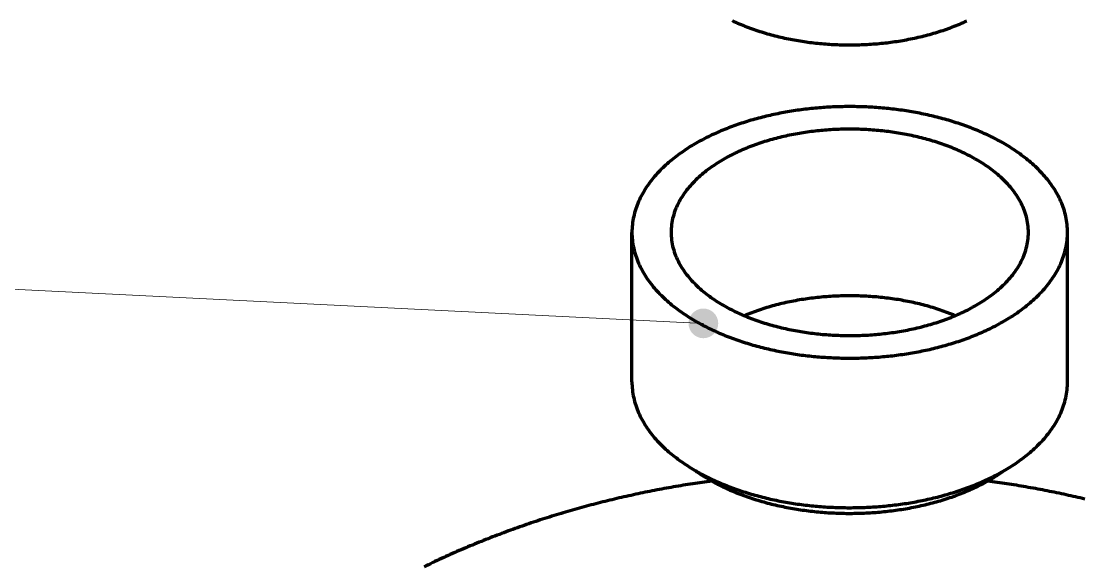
# Model space of a CAD drawing. Header units: millimetres. Extents: x 0 to 841, y 0 to 594.
# Drawn here: x 255.42 to 298.35, y 403.57 to 425.61 of the extents above; entities that cross this region are included whole.
import ezdxf

# ---------------------------------------------------------------- set-up
doc = ezdxf.new("R2010")
doc.units = ezdxf.units.MM
doc.layers.add('01-VISIBLE', color=7, linetype='CONTINUOUS', lineweight=70)
doc.layers.add('08-FINA', color=5, linetype='CONTINUOUS', lineweight=18)

msp = doc.modelspace()

# ---------------------------------------------------------------- hatches: boundary and pattern name
at = {"layer": '08-FINA'}
h = msp.add_hatch(color=7, dxfattribs=at)
h.dxf.hatch_style = 1
edge = h.paths.add_edge_path()
edge.add_arc((282.984, 413.401), 0.6, 0, 360)

# ---------------------------------------------------------------- linework, layer by layer
at = {"layer": '01-VISIBLE'}
for p, q in [((280.098, 411.036), (280.098, 417.078)), ((297.698, 411.036), (297.698, 417.078))]:
    msp.add_line(p, q, dxfattribs=at)
for points in [[(284.141, 425.636), (284.213, 425.602), (284.286, 425.569), (284.359, 425.536), (284.433, 425.505), (284.507, 425.473), (284.581, 425.443), (284.655, 425.413), (284.73, 425.384), (284.804, 425.356), (284.879, 425.328), (284.955, 425.3), (285.03, 425.274), (285.106, 425.248), (285.182, 425.223), (285.258, 425.198), (285.334, 425.174), (285.411, 425.15), (285.488, 425.127), (285.564, 425.105), (285.642, 425.083), (285.719, 425.062), (285.796, 425.041), (285.874, 425.021), (285.951, 425.002), (286.029, 424.983), (286.107, 424.965), (286.185, 424.947), (286.263, 424.93), (286.342, 424.913), (286.42, 424.897), (286.499, 424.881), (286.577, 424.866), (286.656, 424.852), (286.735, 424.838), (286.814, 424.824), (286.893, 424.811), (286.972, 424.799), (287.051, 424.787), (287.13, 424.776), (287.209, 424.765), (287.289, 424.755), (287.368, 424.745), (287.448, 424.735), (287.527, 424.727), (287.607, 424.718), (287.687, 424.711), (287.766, 424.703), (287.846, 424.697), (287.926, 424.69), (288.006, 424.685), (288.086, 424.679), (288.166, 424.674), (288.246, 424.67), (288.326, 424.666), (288.406, 424.663), (288.486, 424.66), (288.566, 424.658), (288.646, 424.656), (288.726, 424.655), (288.806, 424.654), (288.886, 424.654), (288.966, 424.654), (289.046, 424.655), (289.126, 424.656), (289.206, 424.657), (289.286, 424.66), (289.366, 424.662), (289.446, 424.665), (289.526, 424.669), (289.606, 424.673), (289.686, 424.678), (289.766, 424.683), (289.846, 424.689), (289.926, 424.695), (290.005, 424.701), (290.085, 424.708), (290.165, 424.716), (290.244, 424.724), (290.324, 424.733), (290.404, 424.742), (290.483, 424.752), (290.562, 424.762), (290.642, 424.773), (290.721, 424.784), (290.8, 424.795), (290.879, 424.808), (290.958, 424.82), (291.037, 424.834), (291.116, 424.848), (291.195, 424.862), (291.274, 424.877), (291.352, 424.892), (291.431, 424.908), (291.509, 424.925), (291.587, 424.942), (291.665, 424.959), (291.743, 424.978), (291.821, 424.996), (291.899, 425.016), (291.976, 425.035), (292.054, 425.056), (292.131, 425.077), (292.208, 425.098), (292.285, 425.121), (292.362, 425.143), (292.438, 425.167), (292.515, 425.191), (292.591, 425.215), (292.667, 425.24), (292.743, 425.266), (292.818, 425.293), (292.894, 425.32), (292.969, 425.347), (293.044, 425.376), (293.118, 425.405), (293.193, 425.434), (293.267, 425.464), (293.341, 425.495), (293.414, 425.527), (293.488, 425.559), (293.561, 425.592), (293.633, 425.626)], [(297.698, 417.078), (297.697, 417.158), (297.693, 417.238), (297.688, 417.318), (297.68, 417.398), (297.67, 417.477), (297.658, 417.556), (297.644, 417.635), (297.628, 417.714), (297.61, 417.792), (297.59, 417.869), (297.568, 417.946), (297.544, 418.023), (297.518, 418.099), (297.49, 418.174), (297.461, 418.248), (297.43, 418.322), (297.397, 418.395), (297.362, 418.467), (297.326, 418.539), (297.288, 418.61), (297.249, 418.68), (297.208, 418.749), (297.166, 418.817), (297.123, 418.884), (297.078, 418.951), (297.032, 419.016), (296.985, 419.081), (296.936, 419.145), (296.887, 419.208), (296.836, 419.27), (296.785, 419.331), (296.732, 419.392), (296.678, 419.451), (296.624, 419.51), (296.568, 419.568), (296.512, 419.625), (296.455, 419.681), (296.397, 419.736), (296.338, 419.791), (296.279, 419.844), (296.218, 419.897), (296.157, 419.949), (296.096, 420), (296.033, 420.051), (295.971, 420.101), (295.907, 420.149), (295.843, 420.198), (295.778, 420.245), (295.713, 420.292), (295.648, 420.337), (295.581, 420.383), (295.515, 420.427), (295.448, 420.471), (295.38, 420.514), (295.312, 420.556), (295.243, 420.598), (295.174, 420.639), (295.105, 420.679), (295.036, 420.718), (294.965, 420.757), (294.895, 420.796), (294.824, 420.833), (294.753, 420.87), (294.682, 420.907), (294.61, 420.942), (294.538, 420.978), (294.466, 421.012), (294.393, 421.046), (294.32, 421.079), (294.247, 421.112), (294.174, 421.144), (294.1, 421.175), (294.026, 421.206), (293.952, 421.237), (293.878, 421.267), (293.803, 421.296), (293.728, 421.325), (293.653, 421.353), (293.578, 421.38), (293.502, 421.407), (293.427, 421.434), (293.351, 421.46), (293.275, 421.485), (293.199, 421.51), (293.123, 421.535), (293.046, 421.558), (292.969, 421.582), (292.893, 421.605), (292.816, 421.627), (292.739, 421.649), (292.661, 421.67), (292.584, 421.691), (292.506, 421.712), (292.429, 421.731), (292.351, 421.751), (292.273, 421.77), (292.195, 421.788), (292.117, 421.806), (292.039, 421.824), (291.961, 421.841), (291.882, 421.857), (291.804, 421.873), (291.725, 421.889), (291.646, 421.904), (291.568, 421.919), (291.489, 421.933), (291.41, 421.947), (291.331, 421.96), (291.252, 421.973), (291.173, 421.986), (291.093, 421.998), (291.014, 422.009), (290.935, 422.02), (290.855, 422.031), (290.776, 422.041), (290.696, 422.051), (290.617, 422.061), (290.537, 422.069), (290.457, 422.078), (290.378, 422.086), (290.298, 422.094), (290.218, 422.101), (290.138, 422.108), (290.058, 422.114), (289.978, 422.12), (289.899, 422.125), (289.819, 422.131), (289.739, 422.135), (289.659, 422.139), (289.579, 422.143), (289.498, 422.147), (289.418, 422.149), (289.338, 422.152), (289.258, 422.154), (289.178, 422.156), (289.098, 422.157), (289.018, 422.158), (288.938, 422.158), (288.858, 422.158), (288.777, 422.158), (288.697, 422.157), (288.617, 422.156), (288.537, 422.154), (288.457, 422.152), (288.377, 422.149), (288.297, 422.147), (288.217, 422.143), (288.137, 422.139), (288.057, 422.135), (287.977, 422.131), (287.897, 422.125), (287.817, 422.12), (287.737, 422.114), (287.657, 422.108), (287.577, 422.101), (287.497, 422.094), (287.418, 422.086), (287.338, 422.078), (287.258, 422.069), (287.178, 422.061), (287.099, 422.051), (287.019, 422.041), (286.94, 422.031), (286.86, 422.02), (286.781, 422.009), (286.702, 421.998), (286.623, 421.986), (286.543, 421.973), (286.464, 421.96), (286.385, 421.947), (286.306, 421.933), (286.228, 421.919), (286.149, 421.904), (286.07, 421.889), (285.991, 421.873), (285.913, 421.857), (285.835, 421.841), (285.756, 421.824), (285.678, 421.806), (285.6, 421.788), (285.522, 421.77), (285.444, 421.751), (285.366, 421.731), (285.289, 421.712), (285.211, 421.691), (285.134, 421.67), (285.057, 421.649), (284.98, 421.627), (284.903, 421.605), (284.826, 421.582), (284.749, 421.558), (284.673, 421.535), (284.596, 421.51), (284.52, 421.485), (284.444, 421.46), (284.368, 421.434), (284.293, 421.407), (284.217, 421.38), (284.142, 421.353), (284.067, 421.325), (283.992, 421.296), (283.918, 421.267), (283.843, 421.237), (283.769, 421.206), (283.695, 421.175), (283.622, 421.144), (283.548, 421.112), (283.475, 421.079), (283.402, 421.046), (283.329, 421.012), (283.257, 420.978), (283.185, 420.942), (283.113, 420.907), (283.042, 420.87), (282.971, 420.833), (282.9, 420.796), (282.83, 420.757), (282.76, 420.718), (282.69, 420.679), (282.621, 420.639), (282.552, 420.598), (282.483, 420.556), (282.415, 420.514), (282.348, 420.471), (282.281, 420.427), (282.214, 420.383), (282.148, 420.337), (282.082, 420.292), (282.017, 420.245), (281.952, 420.198), (281.888, 420.149), (281.825, 420.101), (281.762, 420.051), (281.699, 420), (281.638, 419.949), (281.577, 419.897), (281.517, 419.844), (281.457, 419.791), (281.398, 419.736), (281.34, 419.681), (281.283, 419.625), (281.227, 419.568), (281.171, 419.51), (281.117, 419.451), (281.063, 419.392), (281.011, 419.331), (280.959, 419.27), (280.908, 419.208), (280.859, 419.145), (280.811, 419.081), (280.763, 419.016), (280.717, 418.951), (280.673, 418.884), (280.629, 418.817), (280.587, 418.749), (280.546, 418.68), (280.507, 418.61), (280.469, 418.539), (280.433, 418.467), (280.399, 418.395), (280.366, 418.322), (280.334, 418.248), (280.305, 418.174), (280.277, 418.099), (280.251, 418.023), (280.227, 417.946), (280.205, 417.869), (280.185, 417.792), (280.167, 417.714), (280.151, 417.635), (280.137, 417.556), (280.125, 417.477), (280.115, 417.398), (280.107, 417.318), (280.102, 417.238), (280.099, 417.158), (280.098, 417.078)], [(296.118, 417.078), (296.116, 417.158), (296.112, 417.238), (296.106, 417.318), (296.096, 417.398), (296.084, 417.477), (296.07, 417.556), (296.053, 417.634), (296.033, 417.712), (296.012, 417.789), (295.987, 417.866), (295.961, 417.942), (295.932, 418.016), (295.901, 418.09), (295.868, 418.164), (295.833, 418.236), (295.796, 418.307), (295.758, 418.377), (295.717, 418.447), (295.675, 418.515), (295.631, 418.582), (295.586, 418.648), (295.539, 418.713), (295.49, 418.777), (295.441, 418.84), (295.39, 418.902), (295.337, 418.963), (295.284, 419.022), (295.229, 419.081), (295.173, 419.139), (295.116, 419.195), (295.059, 419.251), (295, 419.306), (294.94, 419.359), (294.88, 419.412), (294.818, 419.464), (294.756, 419.514), (294.693, 419.564), (294.629, 419.613), (294.565, 419.66), (294.5, 419.707), (294.434, 419.753), (294.368, 419.798), (294.301, 419.843), (294.233, 419.886), (294.165, 419.929), (294.097, 419.97), (294.028, 420.011), (293.958, 420.051), (293.888, 420.09), (293.818, 420.129), (293.747, 420.166), (293.675, 420.203), (293.604, 420.239), (293.532, 420.274), (293.459, 420.309), (293.386, 420.343), (293.313, 420.376), (293.24, 420.408), (293.166, 420.44), (293.092, 420.471), (293.018, 420.501), (292.943, 420.53), (292.868, 420.559), (292.793, 420.587), (292.718, 420.615), (292.642, 420.642), (292.566, 420.668), (292.49, 420.693), (292.414, 420.718), (292.338, 420.743), (292.261, 420.766), (292.184, 420.789), (292.107, 420.812), (292.03, 420.833), (291.953, 420.855), (291.875, 420.875), (291.797, 420.895), (291.719, 420.915), (291.641, 420.933), (291.563, 420.952), (291.485, 420.969), (291.407, 420.986), (291.328, 421.003), (291.25, 421.019), (291.171, 421.034), (291.092, 421.049), (291.013, 421.063), (290.934, 421.077), (290.855, 421.09), (290.776, 421.103), (290.696, 421.115), (290.617, 421.126), (290.537, 421.137), (290.458, 421.148), (290.378, 421.158), (290.299, 421.167), (290.219, 421.176), (290.139, 421.184), (290.059, 421.192), (289.979, 421.199), (289.899, 421.206), (289.819, 421.212), (289.739, 421.218), (289.659, 421.223), (289.579, 421.228), (289.499, 421.232), (289.419, 421.235), (289.339, 421.238), (289.259, 421.241), (289.178, 421.243), (289.098, 421.245), (289.018, 421.246), (288.938, 421.246), (288.857, 421.246), (288.777, 421.246), (288.697, 421.245), (288.617, 421.243), (288.537, 421.241), (288.456, 421.238), (288.376, 421.235), (288.296, 421.232), (288.216, 421.228), (288.136, 421.223), (288.056, 421.218), (287.976, 421.212), (287.896, 421.206), (287.816, 421.199), (287.736, 421.192), (287.656, 421.184), (287.576, 421.176), (287.497, 421.167), (287.417, 421.158), (287.337, 421.148), (287.258, 421.137), (287.178, 421.126), (287.099, 421.115), (287.02, 421.103), (286.94, 421.09), (286.861, 421.077), (286.782, 421.063), (286.703, 421.049), (286.624, 421.034), (286.546, 421.019), (286.467, 421.003), (286.389, 420.986), (286.31, 420.969), (286.232, 420.952), (286.154, 420.933), (286.076, 420.915), (285.998, 420.895), (285.92, 420.875), (285.843, 420.855), (285.765, 420.833), (285.688, 420.812), (285.611, 420.789), (285.534, 420.766), (285.458, 420.743), (285.381, 420.718), (285.305, 420.693), (285.229, 420.668), (285.153, 420.642), (285.077, 420.615), (285.002, 420.587), (284.927, 420.559), (284.852, 420.53), (284.777, 420.501), (284.703, 420.471), (284.629, 420.44), (284.555, 420.408), (284.482, 420.376), (284.409, 420.343), (284.336, 420.309), (284.264, 420.274), (284.192, 420.239), (284.12, 420.203), (284.049, 420.166), (283.978, 420.129), (283.907, 420.09), (283.837, 420.051), (283.768, 420.011), (283.699, 419.97), (283.63, 419.929), (283.562, 419.886), (283.495, 419.843), (283.428, 419.798), (283.361, 419.753), (283.296, 419.707), (283.23, 419.66), (283.166, 419.613), (283.102, 419.564), (283.039, 419.514), (282.977, 419.464), (282.916, 419.412), (282.855, 419.359), (282.795, 419.306), (282.737, 419.251), (282.679, 419.195), (282.622, 419.139), (282.566, 419.081), (282.512, 419.022), (282.458, 418.963), (282.406, 418.902), (282.355, 418.84), (282.305, 418.777), (282.256, 418.713), (282.21, 418.648), (282.164, 418.582), (282.12, 418.515), (282.078, 418.447), (282.037, 418.377), (281.999, 418.307), (281.962, 418.236), (281.927, 418.164), (281.894, 418.09), (281.863, 418.016), (281.834, 417.942), (281.808, 417.866), (281.784, 417.789), (281.762, 417.712), (281.742, 417.634), (281.725, 417.556), (281.711, 417.477), (281.699, 417.398), (281.69, 417.318), (281.683, 417.238), (281.679, 417.158), (281.678, 417.078)], [(280.098, 417.078), (280.099, 416.998), (280.102, 416.917), (280.107, 416.837), (280.115, 416.758), (280.125, 416.678), (280.137, 416.599), (280.151, 416.52), (280.167, 416.441), (280.185, 416.363), (280.205, 416.285), (280.227, 416.208), (280.252, 416.132), (280.277, 416.056), (280.305, 415.981), (280.335, 415.906), (280.366, 415.832), (280.399, 415.759), (280.434, 415.687), (280.47, 415.615), (280.508, 415.544), (280.547, 415.474), (280.588, 415.405), (280.63, 415.337), (280.674, 415.27), (280.718, 415.203), (280.764, 415.138), (280.812, 415.073), (280.86, 415.009), (280.91, 414.946), (280.96, 414.884), (281.012, 414.822), (281.065, 414.762), (281.119, 414.702), (281.173, 414.644), (281.229, 414.586), (281.285, 414.529), (281.343, 414.473), (281.401, 414.417), (281.459, 414.363), (281.519, 414.309), (281.579, 414.256), (281.64, 414.204), (281.702, 414.153), (281.764, 414.102), (281.827, 414.053), (281.891, 414.004), (281.955, 413.956), (282.02, 413.908), (282.085, 413.862), (282.151, 413.816), (282.217, 413.771), (282.284, 413.726), (282.351, 413.682), (282.419, 413.639), (282.487, 413.597), (282.556, 413.555), (282.625, 413.515), (282.694, 413.474), (282.764, 413.435), (282.834, 413.396), (282.904, 413.357), (282.975, 413.32), (283.046, 413.283), (283.118, 413.247), (283.19, 413.211), (283.262, 413.176), (283.334, 413.141), (283.407, 413.107), (283.48, 413.074), (283.553, 413.041), (283.627, 413.009), (283.7, 412.978), (283.774, 412.947), (283.849, 412.916), (283.923, 412.887), (283.998, 412.857), (284.073, 412.829), (284.148, 412.801), (284.223, 412.773), (284.299, 412.746), (284.374, 412.72), (284.45, 412.694), (284.526, 412.668), (284.603, 412.643), (284.679, 412.619), (284.756, 412.595), (284.832, 412.572), (284.909, 412.549), (284.986, 412.526), (285.064, 412.505), (285.141, 412.483), (285.218, 412.462), (285.296, 412.442), (285.374, 412.422), (285.451, 412.403), (285.529, 412.384), (285.607, 412.366), (285.686, 412.348), (285.764, 412.33), (285.842, 412.313), (285.921, 412.297), (285.999, 412.28), (286.078, 412.265), (286.157, 412.25), (286.236, 412.235), (286.315, 412.221), (286.394, 412.207), (286.473, 412.194), (286.552, 412.181), (286.631, 412.168), (286.71, 412.156), (286.79, 412.145), (286.869, 412.134), (286.949, 412.123), (287.028, 412.113), (287.108, 412.103), (287.188, 412.094), (287.267, 412.085), (287.347, 412.077), (287.427, 412.068), (287.507, 412.061), (287.587, 412.054), (287.667, 412.047), (287.747, 412.041), (287.827, 412.035), (287.907, 412.029), (287.987, 412.024), (288.067, 412.02), (288.147, 412.016), (288.227, 412.012), (288.307, 412.008), (288.387, 412.006), (288.467, 412.003), (288.548, 412.001), (288.628, 411.999), (288.708, 411.998), (288.788, 411.997), (288.868, 411.997), (288.949, 411.997), (289.029, 411.998), (289.109, 411.999), (289.189, 412), (289.269, 412.002), (289.35, 412.004), (289.43, 412.006), (289.51, 412.009), (289.59, 412.013), (289.67, 412.017), (289.75, 412.021), (289.83, 412.026), (289.91, 412.031), (289.99, 412.036), (290.07, 412.042), (290.15, 412.049), (290.23, 412.056), (290.31, 412.063), (290.39, 412.071), (290.47, 412.079), (290.55, 412.087), (290.629, 412.096), (290.709, 412.106), (290.789, 412.116), (290.868, 412.126), (290.948, 412.137), (291.027, 412.148), (291.106, 412.16), (291.186, 412.172), (291.265, 412.184), (291.344, 412.197), (291.423, 412.211), (291.502, 412.225), (291.581, 412.239), (291.66, 412.254), (291.739, 412.269), (291.817, 412.285), (291.896, 412.301), (291.974, 412.318), (292.053, 412.335), (292.131, 412.352), (292.209, 412.37), (292.287, 412.389), (292.365, 412.408), (292.443, 412.428), (292.52, 412.448), (292.598, 412.468), (292.675, 412.489), (292.753, 412.511), (292.83, 412.532), (292.907, 412.555), (292.984, 412.578), (293.06, 412.601), (293.137, 412.625), (293.213, 412.65), (293.289, 412.675), (293.366, 412.701), (293.441, 412.727), (293.517, 412.753), (293.592, 412.781), (293.668, 412.808), (293.743, 412.836), (293.818, 412.865), (293.892, 412.895), (293.967, 412.925), (294.041, 412.955), (294.115, 412.986), (294.189, 413.018), (294.262, 413.05), (294.335, 413.083), (294.408, 413.116), (294.481, 413.151), (294.553, 413.185), (294.625, 413.22), (294.697, 413.256), (294.768, 413.293), (294.839, 413.33), (294.91, 413.368), (294.98, 413.406), (295.05, 413.445), (295.12, 413.485)], [(281.678, 417.078), (281.679, 416.998), (281.683, 416.918), (281.69, 416.838), (281.699, 416.758), (281.711, 416.679), (281.725, 416.6), (281.742, 416.522), (281.761, 416.444), (281.783, 416.367), (281.807, 416.291), (281.834, 416.216), (281.862, 416.141), (281.893, 416.067), (281.926, 415.994), (281.961, 415.922), (281.998, 415.851), (282.036, 415.78), (282.077, 415.711), (282.119, 415.643), (282.162, 415.576), (282.208, 415.51), (282.254, 415.445), (282.303, 415.381), (282.352, 415.318), (282.403, 415.257), (282.455, 415.196), (282.509, 415.136), (282.563, 415.077), (282.619, 415.02), (282.675, 414.963), (282.733, 414.908), (282.792, 414.853), (282.851, 414.8), (282.912, 414.747), (282.973, 414.695), (283.035, 414.645), (283.098, 414.595), (283.161, 414.546), (283.225, 414.499), (283.29, 414.452), (283.356, 414.406), (283.422, 414.361), (283.489, 414.316), (283.556, 414.273), (283.624, 414.231), (283.692, 414.189), (283.761, 414.148), (283.831, 414.108), (283.9, 414.069), (283.971, 414.031), (284.041, 413.993), (284.113, 413.956), (284.184, 413.92), (284.256, 413.885), (284.328, 413.85), (284.401, 413.817), (284.474, 413.783), (284.547, 413.751), (284.62, 413.719), (284.694, 413.688), (284.768, 413.658), (284.843, 413.629), (284.918, 413.6), (284.992, 413.572), (285.068, 413.544), (285.143, 413.517), (285.219, 413.491), (285.295, 413.465), (285.371, 413.44), (285.447, 413.416), (285.523, 413.392), (285.6, 413.369), (285.677, 413.347), (285.754, 413.325), (285.831, 413.304), (285.909, 413.283), (285.986, 413.263), (286.064, 413.244), (286.142, 413.225), (286.22, 413.207), (286.298, 413.189), (286.376, 413.172), (286.454, 413.155), (286.533, 413.139), (286.611, 413.124), (286.69, 413.109), (286.769, 413.095), (286.848, 413.081), (286.927, 413.068), (287.006, 413.055), (287.085, 413.043), (287.164, 413.031), (287.243, 413.02), (287.323, 413.01), (287.402, 413), (287.482, 412.99), (287.561, 412.981), (287.641, 412.973), (287.72, 412.965), (287.8, 412.958), (287.88, 412.951), (287.96, 412.945), (288.04, 412.939), (288.12, 412.934), (288.199, 412.929), (288.279, 412.925), (288.359, 412.921), (288.439, 412.918), (288.519, 412.915), (288.599, 412.913), (288.68, 412.911), (288.76, 412.91), (288.84, 412.909), (288.92, 412.909), (289, 412.91), (289.08, 412.911), (289.16, 412.912), (289.24, 412.914), (289.32, 412.916), (289.4, 412.919), (289.48, 412.923), (289.56, 412.927), (289.64, 412.931), (289.72, 412.936), (289.8, 412.942), (289.88, 412.948), (289.959, 412.955), (290.039, 412.962), (290.119, 412.969), (290.198, 412.977), (290.278, 412.986), (290.358, 412.995), (290.437, 413.005), (290.516, 413.015), (290.596, 413.026), (290.675, 413.038), (290.754, 413.049), (290.833, 413.062), (290.912, 413.075), (290.991, 413.088), (291.07, 413.102), (291.149, 413.117), (291.227, 413.132), (291.306, 413.148), (291.384, 413.164), (291.463, 413.181), (291.541, 413.199), (291.619, 413.217), (291.697, 413.235), (291.774, 413.254), (291.852, 413.274), (291.929, 413.295), (292.007, 413.316), (292.084, 413.337), (292.161, 413.359), (292.237, 413.382), (292.314, 413.405), (292.39, 413.429), (292.467, 413.454), (292.543, 413.479), (292.618, 413.505), (292.694, 413.532), (292.769, 413.559), (292.844, 413.587), (292.919, 413.616), (292.994, 413.645), (293.068, 413.675), (293.142, 413.705), (293.215, 413.737), (293.289, 413.769), (293.362, 413.802), (293.435, 413.835), (293.507, 413.869), (293.579, 413.904), (293.651, 413.94), (293.722, 413.976), (293.793, 414.014), (293.863, 414.052), (293.933, 414.091), (294.003, 414.13)], [(294.003, 414.13), (294.073, 414.171), (294.142, 414.213), (294.211, 414.255), (294.279, 414.299), (294.346, 414.343), (294.414, 414.388), (294.48, 414.434), (294.546, 414.481), (294.611, 414.529), (294.675, 414.578), (294.739, 414.628), (294.802, 414.678), (294.864, 414.73), (294.925, 414.783), (294.985, 414.837), (295.045, 414.891), (295.103, 414.947), (295.161, 415.004), (295.217, 415.062), (295.273, 415.121), (295.327, 415.181), (295.38, 415.242), (295.431, 415.304), (295.482, 415.367), (295.531, 415.432), (295.578, 415.497), (295.624, 415.563), (295.669, 415.631), (295.712, 415.7), (295.753, 415.769), (295.792, 415.84), (295.829, 415.911), (295.865, 415.984), (295.898, 416.058), (295.929, 416.132), (295.959, 416.208), (295.985, 416.284), (296.01, 416.361), (296.032, 416.439), (296.052, 416.517), (296.069, 416.596), (296.084, 416.675), (296.096, 416.755), (296.105, 416.836), (296.112, 416.916), (296.116, 416.997), (296.118, 417.078)], [(295.12, 413.485), (295.19, 413.526), (295.26, 413.568), (295.329, 413.61), (295.398, 413.653), (295.467, 413.697), (295.535, 413.742), (295.602, 413.787), (295.669, 413.833), (295.735, 413.88), (295.801, 413.927), (295.867, 413.975), (295.931, 414.024), (295.995, 414.074), (296.059, 414.125), (296.122, 414.177), (296.184, 414.229), (296.245, 414.282), (296.306, 414.336), (296.366, 414.391), (296.425, 414.446), (296.484, 414.503), (296.541, 414.56), (296.598, 414.618), (296.654, 414.677), (296.708, 414.737), (296.762, 414.798), (296.815, 414.86), (296.867, 414.923), (296.917, 414.986), (296.967, 415.051), (297.015, 415.116), (297.062, 415.182), (297.108, 415.249), (297.152, 415.317), (297.196, 415.386), (297.237, 415.456), (297.277, 415.526), (297.316, 415.598), (297.353, 415.67), (297.389, 415.743), (297.422, 415.817), (297.455, 415.892), (297.485, 415.967), (297.513, 416.043), (297.54, 416.12), (297.565, 416.197), (297.587, 416.275), (297.608, 416.354), (297.626, 416.433), (297.643, 416.513), (297.657, 416.593), (297.67, 416.673), (297.68, 416.753), (297.688, 416.834), (297.693, 416.915), (297.696, 416.996), (297.698, 417.078)], [(293.156, 413.712), (293.083, 413.742), (293.008, 413.772), (292.934, 413.802), (292.859, 413.831), (292.784, 413.859), (292.709, 413.886), (292.634, 413.913), (292.558, 413.939), (292.482, 413.964), (292.406, 413.989), (292.33, 414.013), (292.253, 414.037), (292.176, 414.059), (292.1, 414.082), (292.023, 414.103), (291.945, 414.125), (291.868, 414.145), (291.79, 414.165), (291.713, 414.184), (291.635, 414.203), (291.557, 414.221), (291.479, 414.239), (291.401, 414.256), (291.322, 414.272), (291.244, 414.288), (291.165, 414.303), (291.087, 414.318), (291.008, 414.332), (290.929, 414.346), (290.85, 414.359), (290.771, 414.371), (290.692, 414.383), (290.613, 414.395), (290.533, 414.406), (290.454, 414.416), (290.375, 414.426), (290.295, 414.435), (290.216, 414.444), (290.136, 414.452), (290.056, 414.46), (289.977, 414.467), (289.897, 414.474), (289.817, 414.48), (289.737, 414.486), (289.657, 414.491), (289.578, 414.496), (289.498, 414.5), (289.418, 414.503), (289.338, 414.506), (289.258, 414.509), (289.178, 414.511), (289.098, 414.513), (289.018, 414.514), (288.938, 414.514), (288.858, 414.514), (288.778, 414.514), (288.698, 414.513), (288.618, 414.511), (288.538, 414.509), (288.458, 414.506), (288.378, 414.503), (288.298, 414.5), (288.218, 414.496), (288.138, 414.491), (288.058, 414.486), (287.978, 414.48), (287.898, 414.474), (287.819, 414.467), (287.739, 414.46), (287.659, 414.452), (287.58, 414.444), (287.5, 414.435), (287.421, 414.426), (287.341, 414.416), (287.262, 414.406), (287.182, 414.395), (287.103, 414.383), (287.024, 414.371), (286.945, 414.359), (286.866, 414.346), (286.787, 414.332), (286.708, 414.318), (286.63, 414.303), (286.551, 414.288), (286.473, 414.272), (286.394, 414.256), (286.316, 414.239), (286.238, 414.221), (286.16, 414.203), (286.082, 414.184), (286.005, 414.165), (285.927, 414.145), (285.85, 414.125), (285.773, 414.103), (285.696, 414.082), (285.619, 414.059), (285.542, 414.037), (285.466, 414.013), (285.389, 413.989), (285.313, 413.964), (285.237, 413.939), (285.162, 413.913), (285.086, 413.886), (285.011, 413.859), (284.936, 413.831), (284.861, 413.802), (284.787, 413.772), (284.713, 413.742), (284.639, 413.712)], [(280.098, 411.036), (280.099, 410.955), (280.102, 410.875), (280.107, 410.795), (280.115, 410.715), (280.125, 410.636), (280.137, 410.557), (280.151, 410.478), (280.167, 410.399), (280.185, 410.321), (280.205, 410.243), (280.227, 410.166), (280.252, 410.09), (280.277, 410.014), (280.305, 409.938), (280.335, 409.864), (280.366, 409.79), (280.399, 409.717), (280.434, 409.645), (280.47, 409.573), (280.508, 409.502), (280.547, 409.432), (280.588, 409.363), (280.63, 409.295), (280.674, 409.228), (280.718, 409.161), (280.764, 409.096), (280.812, 409.031), (280.86, 408.967), (280.91, 408.904), (280.96, 408.842), (281.012, 408.78), (281.065, 408.72), (281.119, 408.66), (281.173, 408.602), (281.229, 408.544), (281.285, 408.487), (281.343, 408.43), (281.401, 408.375), (281.459, 408.321), (281.519, 408.267), (281.579, 408.214), (281.64, 408.162), (281.702, 408.111), (281.764, 408.06), (281.827, 408.011), (281.891, 407.962), (281.955, 407.914), (282.02, 407.866), (282.085, 407.82), (282.151, 407.774), (282.217, 407.728), (282.284, 407.684), (282.351, 407.64), (282.419, 407.597), (282.487, 407.555), (282.556, 407.513), (282.625, 407.472), (282.694, 407.432), (282.764, 407.393), (282.834, 407.354), (282.904, 407.315), (282.975, 407.278), (283.046, 407.241), (283.118, 407.204), (283.19, 407.169), (283.262, 407.134), (283.334, 407.099), (283.407, 407.065), (283.48, 407.032), (283.553, 406.999), (283.627, 406.967), (283.7, 406.936), (283.774, 406.905), (283.849, 406.874), (283.923, 406.845), (283.998, 406.815), (284.073, 406.787), (284.148, 406.759), (284.223, 406.731), (284.299, 406.704), (284.374, 406.677), (284.45, 406.652), (284.526, 406.626), (284.603, 406.601), (284.679, 406.577), (284.756, 406.553), (284.832, 406.53), (284.909, 406.507), (284.986, 406.484), (285.064, 406.463), (285.141, 406.441), (285.218, 406.42), (285.296, 406.4), (285.374, 406.38), (285.451, 406.361), (285.529, 406.342), (285.607, 406.323), (285.686, 406.305), (285.764, 406.288), (285.842, 406.271), (285.921, 406.254), (285.999, 406.238), (286.078, 406.223), (286.157, 406.208), (286.236, 406.193), (286.315, 406.179), (286.394, 406.165), (286.473, 406.152), (286.552, 406.139), (286.631, 406.126), (286.71, 406.114), (286.79, 406.103), (286.869, 406.092), (286.949, 406.081), (287.028, 406.071), (287.108, 406.061), (287.188, 406.052), (287.267, 406.043), (287.347, 406.034), (287.427, 406.026), (287.507, 406.019), (287.587, 406.012), (287.667, 406.005), (287.747, 405.999), (287.827, 405.993), (287.907, 405.987), (287.987, 405.982), (288.067, 405.978), (288.147, 405.973), (288.227, 405.97), (288.307, 405.966), (288.387, 405.964), (288.467, 405.961), (288.548, 405.959), (288.628, 405.957), (288.708, 405.956), (288.788, 405.955), (288.868, 405.955), (288.949, 405.955), (289.029, 405.956), (289.109, 405.956), (289.189, 405.958), (289.269, 405.959), (289.35, 405.962), (289.43, 405.964), (289.51, 405.967), (289.59, 405.971), (289.67, 405.975), (289.75, 405.979), (289.83, 405.984), (289.91, 405.989), (289.99, 405.994), (290.07, 406), (290.15, 406.007), (290.23, 406.014), (290.31, 406.021), (290.39, 406.029), (290.47, 406.037), (290.55, 406.045), (290.629, 406.054), (290.709, 406.064), (290.789, 406.074), (290.868, 406.084), (290.948, 406.095), (291.027, 406.106), (291.106, 406.118), (291.186, 406.13), (291.265, 406.142), (291.344, 406.155), (291.423, 406.169), (291.502, 406.183), (291.581, 406.197), (291.66, 406.212), (291.739, 406.227), (291.817, 406.243), (291.896, 406.259), (291.974, 406.276), (292.053, 406.293), (292.131, 406.31), (292.209, 406.328), (292.287, 406.347), (292.365, 406.366), (292.443, 406.385), (292.52, 406.405), (292.598, 406.426), (292.675, 406.447), (292.753, 406.468), (292.83, 406.49), (292.907, 406.513), (292.984, 406.536), (293.06, 406.559), (293.137, 406.583), (293.213, 406.608), (293.289, 406.633), (293.366, 406.659), (293.441, 406.685), (293.517, 406.711), (293.592, 406.738), (293.668, 406.766), (293.743, 406.794), (293.818, 406.823), (293.892, 406.853), (293.967, 406.883), (294.041, 406.913), (294.115, 406.944), (294.189, 406.976), (294.262, 407.008), (294.335, 407.041), (294.408, 407.074), (294.481, 407.108), (294.553, 407.143), (294.625, 407.178), (294.697, 407.214), (294.768, 407.251), (294.839, 407.288), (294.91, 407.326), (294.98, 407.364), (295.05, 407.403), (295.12, 407.443)], [(295.12, 407.443), (295.19, 407.484), (295.26, 407.526), (295.329, 407.568), (295.398, 407.611), (295.467, 407.655), (295.535, 407.699), (295.602, 407.745), (295.669, 407.791), (295.735, 407.838), (295.801, 407.885), (295.867, 407.933), (295.931, 407.982), (295.995, 408.032), (296.059, 408.083), (296.122, 408.134), (296.184, 408.187), (296.245, 408.24), (296.306, 408.294), (296.366, 408.349), (296.425, 408.404), (296.484, 408.461), (296.541, 408.518), (296.598, 408.576), (296.654, 408.635), (296.708, 408.695), (296.762, 408.756), (296.815, 408.818), (296.867, 408.881), (296.917, 408.944), (296.967, 409.009), (297.015, 409.074), (297.062, 409.14), (297.108, 409.207), (297.152, 409.275), (297.196, 409.344), (297.237, 409.414), (297.277, 409.484), (297.316, 409.556), (297.353, 409.628), (297.389, 409.701), (297.422, 409.775), (297.455, 409.85), (297.485, 409.925), (297.513, 410.001), (297.54, 410.078), (297.565, 410.155), (297.587, 410.233), (297.608, 410.312), (297.626, 410.391), (297.643, 410.47), (297.657, 410.55), (297.67, 410.631), (297.68, 410.711), (297.688, 410.792), (297.693, 410.873), (297.696, 410.954), (297.698, 411.036)], [(282.66, 407.452), (282.725, 407.406), (282.791, 407.36), (282.858, 407.315), (282.925, 407.271), (282.993, 407.228), (283.061, 407.185), (283.13, 407.143), (283.199, 407.103), (283.268, 407.062), (283.338, 407.023), (283.409, 406.984), (283.479, 406.946), (283.55, 406.909), (283.622, 406.872), (283.694, 406.836), (283.766, 406.801), (283.838, 406.766), (283.911, 406.732), (283.984, 406.699), (284.058, 406.666), (284.132, 406.635), (284.206, 406.603), (284.28, 406.573), (284.354, 406.543), (284.429, 406.513), (284.504, 406.484), (284.579, 406.456), (284.655, 406.429), (284.73, 406.402), (284.806, 406.375), (284.882, 406.349), (284.959, 406.324), (285.035, 406.3), (285.112, 406.275), (285.189, 406.252), (285.266, 406.229), (285.343, 406.207), (285.42, 406.185), (285.498, 406.163), (285.575, 406.143), (285.653, 406.123), (285.731, 406.103), (285.809, 406.084), (285.887, 406.065), (285.965, 406.047), (286.044, 406.029), (286.122, 406.012), (286.201, 405.996), (286.28, 405.98), (286.358, 405.964), (286.437, 405.949), (286.516, 405.935), (286.595, 405.921), (286.675, 405.908), (286.754, 405.895), (286.833, 405.882), (286.913, 405.87), (286.992, 405.859), (287.072, 405.848), (287.152, 405.837), (287.231, 405.827), (287.311, 405.817), (287.391, 405.808), (287.471, 405.8), (287.551, 405.792), (287.631, 405.784), (287.711, 405.777), (287.791, 405.77), (287.871, 405.764), (287.951, 405.758), (288.031, 405.753), (288.111, 405.748), (288.191, 405.744), (288.272, 405.74), (288.352, 405.736), (288.432, 405.733), (288.513, 405.731), (288.593, 405.729), (288.673, 405.727), (288.754, 405.726), (288.834, 405.726), (288.914, 405.726), (288.995, 405.726), (289.075, 405.727), (289.155, 405.728), (289.236, 405.73), (289.316, 405.732), (289.396, 405.735), (289.476, 405.738), (289.557, 405.741), (289.637, 405.745), (289.717, 405.75), (289.797, 405.755), (289.877, 405.76), (289.958, 405.766), (290.038, 405.773), (290.118, 405.78), (290.198, 405.787), (290.278, 405.795), (290.358, 405.803), (290.437, 405.812), (290.517, 405.821), (290.597, 405.831), (290.677, 405.841), (290.756, 405.852), (290.836, 405.863), (290.915, 405.875), (290.995, 405.887), (291.074, 405.9), (291.153, 405.913), (291.232, 405.927), (291.312, 405.941), (291.391, 405.956), (291.469, 405.971), (291.548, 405.987), (291.627, 406.003), (291.706, 406.019), (291.784, 406.037), (291.862, 406.054), (291.941, 406.073), (292.019, 406.092), (292.097, 406.111), (292.174, 406.131), (292.252, 406.151), (292.33, 406.172), (292.407, 406.194), (292.484, 406.216), (292.561, 406.238), (292.638, 406.262), (292.715, 406.285), (292.792, 406.31), (292.868, 406.335), (292.944, 406.36), (293.02, 406.386), (293.096, 406.413), (293.172, 406.44), (293.247, 406.468), (293.322, 406.496), (293.397, 406.525), (293.472, 406.555), (293.546, 406.585), (293.62, 406.616), (293.694, 406.648), (293.768, 406.68), (293.841, 406.713), (293.914, 406.746), (293.987, 406.78), (294.059, 406.815), (294.131, 406.851), (294.203, 406.887), (294.274, 406.924), (294.345, 406.962), (294.416, 407), (294.486, 407.039), (294.556, 407.079)], [(294.556, 407.079), (294.63, 407.122), (294.704, 407.167), (294.778, 407.212), (294.85, 407.258), (294.923, 407.305), (294.994, 407.353), (295.065, 407.402), (295.136, 407.452)], [(283.322, 407.032), (283.226, 407.018), (283.129, 407.005), (283.033, 406.991), (282.936, 406.977), (282.84, 406.963), (282.743, 406.949), (282.647, 406.934), (282.551, 406.92), (282.454, 406.905), (282.358, 406.889), (282.262, 406.874), (282.166, 406.858), (282.07, 406.842), (281.973, 406.826), (281.877, 406.81), (281.781, 406.793), (281.685, 406.776), (281.589, 406.759), (281.494, 406.742), (281.398, 406.724), (281.302, 406.706), (281.206, 406.688), (281.11, 406.67), (281.015, 406.651), (280.919, 406.633), (280.823, 406.614), (280.728, 406.594), (280.632, 406.575), (280.537, 406.555), (280.442, 406.535), (280.346, 406.515), (280.251, 406.495), (280.156, 406.474), (280.06, 406.453), (279.965, 406.432), (279.87, 406.411), (279.775, 406.39), (279.68, 406.368), (279.585, 406.346), (279.49, 406.324), (279.395, 406.301), (279.301, 406.278), (279.206, 406.255), (279.111, 406.232), (279.017, 406.209), (278.922, 406.185), (278.828, 406.161), (278.733, 406.137), (278.639, 406.113), (278.545, 406.088), (278.45, 406.064), (278.356, 406.039), (278.262, 406.013), (278.168, 405.988), (278.074, 405.962), (277.98, 405.936), (277.886, 405.91), (277.792, 405.883), (277.699, 405.857), (277.605, 405.83), (277.511, 405.803), (277.418, 405.775), (277.324, 405.748), (277.231, 405.72), (277.138, 405.692), (277.044, 405.663), (276.951, 405.635), (276.858, 405.606), (276.765, 405.577), (276.672, 405.547), (276.579, 405.518), (276.486, 405.488), (276.394, 405.458), (276.301, 405.428), (276.209, 405.397), (276.116, 405.367), (276.024, 405.336), (275.931, 405.304), (275.839, 405.273), (275.747, 405.241), (275.655, 405.209), (275.563, 405.177), (275.471, 405.145), (275.379, 405.112), (275.287, 405.079), (275.196, 405.046), (275.104, 405.013), (275.013, 404.979), (274.921, 404.945), (274.83, 404.911), (274.739, 404.877), (274.648, 404.842), (274.557, 404.808), (274.466, 404.773), (274.375, 404.737), (274.284, 404.702), (274.193, 404.666), (274.103, 404.63), (274.012, 404.594), (273.922, 404.557), (273.832, 404.52), (273.742, 404.483), (273.651, 404.446), (273.561, 404.409), (273.472, 404.371), (273.382, 404.333), (273.292, 404.295), (273.203, 404.256), (273.113, 404.218), (273.024, 404.179), (272.935, 404.14), (272.846, 404.1), (272.757, 404.06), (272.668, 404.021), (272.579, 403.98), (272.49, 403.94), (272.402, 403.899), (272.313, 403.858), (272.225, 403.817), (272.137, 403.776), (272.048, 403.734), (271.96, 403.692), (271.873, 403.65), (271.785, 403.608), (271.697, 403.565)], [(298.4, 406.301), (298.305, 406.324), (298.21, 406.346), (298.115, 406.368), (298.02, 406.39), (297.925, 406.411), (297.83, 406.432), (297.735, 406.453), (297.64, 406.474), (297.544, 406.495), (297.449, 406.515), (297.354, 406.535), (297.258, 406.555), (297.163, 406.575), (297.067, 406.594), (296.972, 406.614), (296.876, 406.632), (296.78, 406.651), (296.685, 406.67), (296.589, 406.688), (296.493, 406.706), (296.397, 406.724), (296.302, 406.741), (296.206, 406.759), (296.11, 406.776), (296.014, 406.793), (295.918, 406.809), (295.822, 406.826), (295.726, 406.842), (295.629, 406.858), (295.533, 406.874), (295.437, 406.889), (295.341, 406.905), (295.245, 406.92), (295.148, 406.934), (295.052, 406.949), (294.955, 406.963), (294.859, 406.977), (294.763, 406.991), (294.666, 407.005), (294.569, 407.018), (294.473, 407.032)]]:
    msp.add_lwpolyline(points, dxfattribs=at)
at = {"layer": '08-FINA'}
msp.add_line((51.494, 424.888), (282.984, 413.401), dxfattribs=at)

doc.saveas('drawing.dxf')
